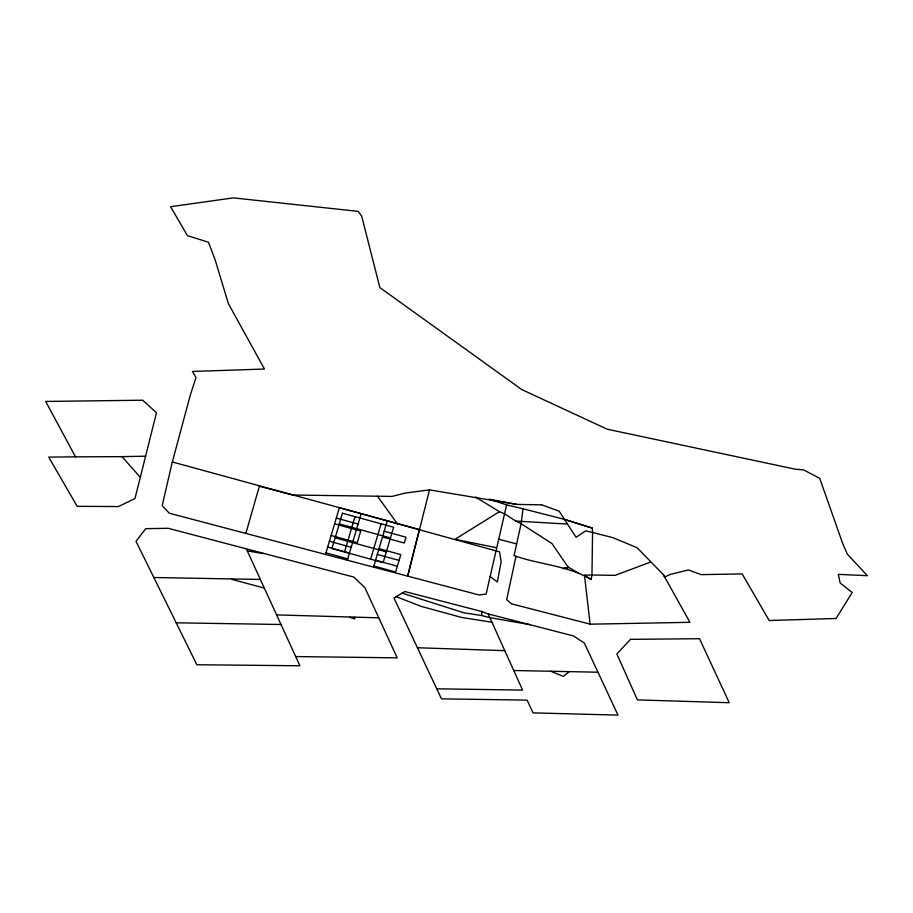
<?xml version="1.0" encoding="UTF-8"?>
<svg xmlns="http://www.w3.org/2000/svg" width="913" height="913" viewBox="0 0 913 913"><rect width="100%" height="100%" fill="white"/><g stroke="black" fill="none" stroke-linecap="round" stroke-linejoin="round"><path stroke-width="1.37" d="M530.179 624.686L489.87 617.656L481.687 615.51L481.699 611.493L404.836 591.544L393.96 597.947L441.481 698.856L527.121 700.111L533.055 712.87L617.987 715.119L584.366 643.06L573.478 635.939L488.193 613.924L481.699 611.493M541.546 504.821L517.066 504.421L489.174 499.206L506.612 504.889L523.035 508.792L521.106 523.697L514.053 555.663C539.218 564.554 568.012 565.592 591.168 579.493M506.612 504.889L486.104 594.078L479.12 594.991L169.282 513.209L162.172 505.665L172.295 461.967L419.512 529.563L429.487 489.882L517.1 504.49M516.028 556.177L506.658 599.624L511.463 603.835L590.072 624.127M172.329 462.035L190.258 395.249L195.987 377.617L192.403 371.454L264.45 369.035L228.376 303.618L215.069 259.589L208.472 242.253L187.382 235.622L170.617 206.715L233.34 197.881L358.158 211.359L361.708 216.198L379.842 287.572L521.734 389.543L607.168 429.19L795.189 469.168L803.68 469.933L819.714 478.332L842.722 543.566L847.321 554.123L867.35 575.692L838.294 574.357L840.165 582.973L852.228 592.491L836.046 618.5L769.203 620.498L742.155 573.912L701.184 574.631L688.391 569.952L670.53 574.38L664.653 576.982L663.363 574.676L637.16 547.777L612.977 537.677L592.594 532.496L592.32 528.113L564.405 519.349L523.035 508.792M245.859 533.454L259.349 486.23L292.696 495.017L392.054 496.421L405.052 493.1L429.487 489.882M325.473 554.579L339.374 507.719L499.559 551.851L501.146 561.929L497.345 581.992L490.053 576.434M344.509 551.966L354.986 516.644M347.317 560.342L361.16 513.642M370.632 559.144L381.109 523.822M373.508 567.258L387.306 520.752M569.221 671.626L563.298 676.407L550.938 671.26M650.638 562.043L615.111 575.361L591.966 575.007L592.56 532.439L585.644 530.887L576.092 537.289L564.405 519.349M568.753 567.372L563.378 568.582L568.753 567.372L578.774 573.33M145.612 456.169L122 456.648L140.317 477.316M75.517 456.842L48.686 457.105L77.171 506.316L118.416 506.567L134.998 498.498L156.477 412.79L142.748 400.214L45.65 401.435L75.517 456.842L122.091 456.648M276.605 614.905L378.781 617.827M153.841 577.507L260.365 579.447M295.698 656.573L397.223 657.851L364.835 587.573L353.753 577.05L168.22 528.307L145.772 528.65L135.98 541.306L196.877 664.744L299.909 665.771L246.499 549.192M281.01 624.503L176.186 622.803M513.745 670.507L597.969 672.208M436.802 688.801L522.59 690.091L488.193 613.924M417.538 647.739L504.786 650.661M566.825 524.028L515.719 521.061L504.832 513.973L499.479 511.645L454.982 539.298L496.375 547.686M481.687 615.51L464.101 612.874L402.142 593.13M491.959 622.255L461.51 617.416L421.007 606.335L396.174 596.645M247.286 550.904L263.309 553.586M264.314 588.075L231.959 579.401M498.509 539.172L516.644 543.943M336.304 518.07L358.079 524.051M384.202 531.229L405.965 537.209L404.242 543.007L382.479 537.027M339.282 523.902L390.456 537.962M334.58 523.868L360.703 531.046L357.268 542.653L331.145 535.475M379.032 548.633L400.807 554.613L395.649 572.017L373.874 566.037M335.151 537.825L386.325 551.886M329.422 541.272L351.197 547.252M377.32 554.431L399.084 560.411M327.699 547.07L349.474 553.05M375.597 560.228L397.36 566.208M325.987 552.867L347.75 558.859M592.366 528.182L564.451 519.417L559.201 511.212L541.512 504.752M349.862 617.291L354.735 618.946L354.518 617.245M515.719 521.061L521.106 523.697L552.023 543.612L568.365 567.487M475.582 497.094L499.514 511.714M584.503 575.27L591.202 579.561L591.932 574.939L584.468 575.213L590.118 624.184L689.92 622.312L663.363 574.676M397.383 523.777L377.468 496.227M415.461 545.141L407.632 576.274L419.478 529.506L415.461 545.141M342.455 513.209L331.978 548.53L383.152 562.591L393.629 527.269L342.455 513.209M630.518 639.34L616.868 653.982L637.4 699.883L729.247 702.713L699.518 638.712L630.518 639.34"/></g></svg>
